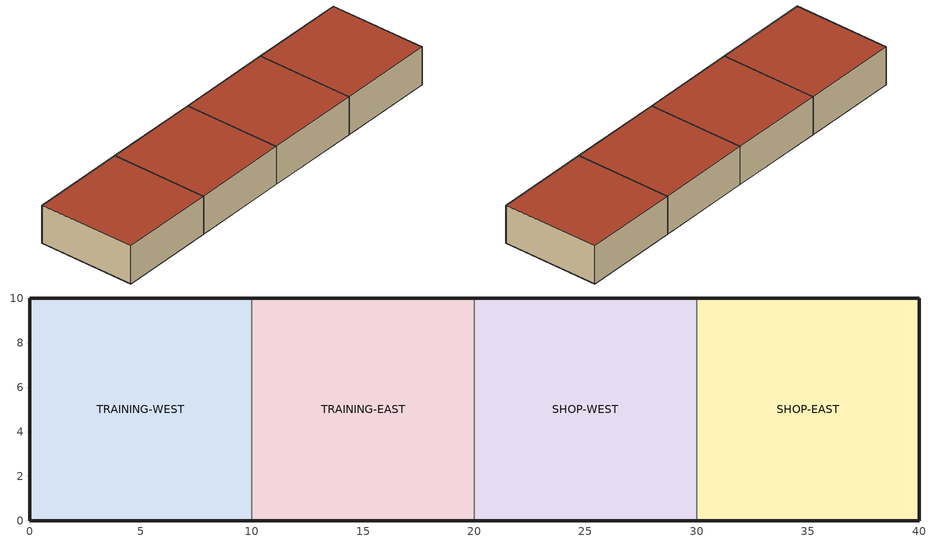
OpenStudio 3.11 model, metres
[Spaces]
TRAINING-WEST
 floor ground: 0,0 10,0 10,10 0,10 z0
 wall outside: 10,0 0,0 0,10 10,10 z0:4
 wall to TRAINING-EAST: 10,10 10,0 z0:4
 roof outside: 0,10 10,10 10,0 0,0 z4
TRAINING-EAST
 floor ground: 10,0 20,0 20,10 10,10 z0
 wall outside: 20,0 10,0 / 10,10 20,10 z0:4
 wall to SHOP-WEST: 20,10 20,0 z0:4
 roof outside: 10,10 20,10 20,0 10,0 z4
SHOP-WEST
 floor ground: 20,0 30,0 30,10 20,10 z0
 wall outside: 30,0 20,0 / 20,10 30,10 z0:4
 wall to SHOP-EAST: 30,10 30,0 z0:4
 roof outside: 20,10 30,10 30,0 20,0 z4
SHOP-EAST
 floor ground: 30,0 40,0 40,10 30,10 z0
 wall outside: 30,10 40,10 40,0 30,0 z0:4
 roof outside: 30,10 40,10 40,0 30,0 z4
[Building]
CLI Net Zero Training Wing
[BuildingStory]
01_TRAINING: Nominal Z Coordinate {m}=0
[ThermalZone] Use Ideal Air Loads=No
TRAINING-WEST Zone; TRAINING-EAST Zone; SHOP-WEST Zone; SHOP-EAST Zone
[Sizing:Zone] Zone Cooling Design Supply Air Temperature Input Method=SupplyAirTemperature; Zone Cooling Design Supply Air Temperature {C}=14; Zone Cooling Design Supply Air Temperature Difference {deltaC}=11.11; Zone Heating Design Supply Air Temperature Input Method=SupplyAirTemperature; Zone Heating Design Supply Air Temperature {C}=40; Zone Heating Design Supply Air Temperature Difference {deltaC}=11.11; Zone Cooling Design Supply Air Humidity Ratio {kg-H2O/kg-air}=0.0085; Zone Heating Design Supply Air Humidity Ratio {kg-H2O/kg-air}=0.008; Cooling Design Air Flow Method=DesignDay; Heating Design Air Flow Method=DesignDay; Account for Dedicated Outdoor Air System=No; Dedicated Outdoor Air System Control Strategy=NeutralSupplyAir; Dedicated Outdoor Air Low Setpoint Temperature for Design {C}=autosize; Dedicated Outdoor Air High Setpoint Temperature for Design {C}=autosize; Zone Load Sizing Method=Sensible Load Only No Latent Load; Zone Latent Cooling Design Supply Air Humidity Ratio Input Method=HumidityRatioDifference; Zone Cooling Design Supply Air Humidity Ratio Difference {kgWater/kgDryAir}=0.005; Zone Latent Heating Design Supply Air Humidity Ratio Input Method=HumidityRatioDifference; Zone Humidification Design Supply Air Humidity Ratio Difference {kgWater/kgDryAir}=0.005; Sizing Option=Coincident; Heating Coil Sizing Method=None; Maximum Heating Capacity To Cooling Load Sizing Ratio {W/W}=1
TRAINING-WEST Zone; TRAINING-EAST Zone; SHOP-WEST Zone; SHOP-EAST Zone
[Space] Building Story=01_TRAINING; Part of Total Floor Area=Yes
Name | Thermal Zone
TRAINING-WEST | TRAINING-WEST Zone
TRAINING-EAST | TRAINING-EAST Zone
SHOP-WEST | SHOP-WEST Zone
SHOP-EAST | SHOP-EAST Zone
